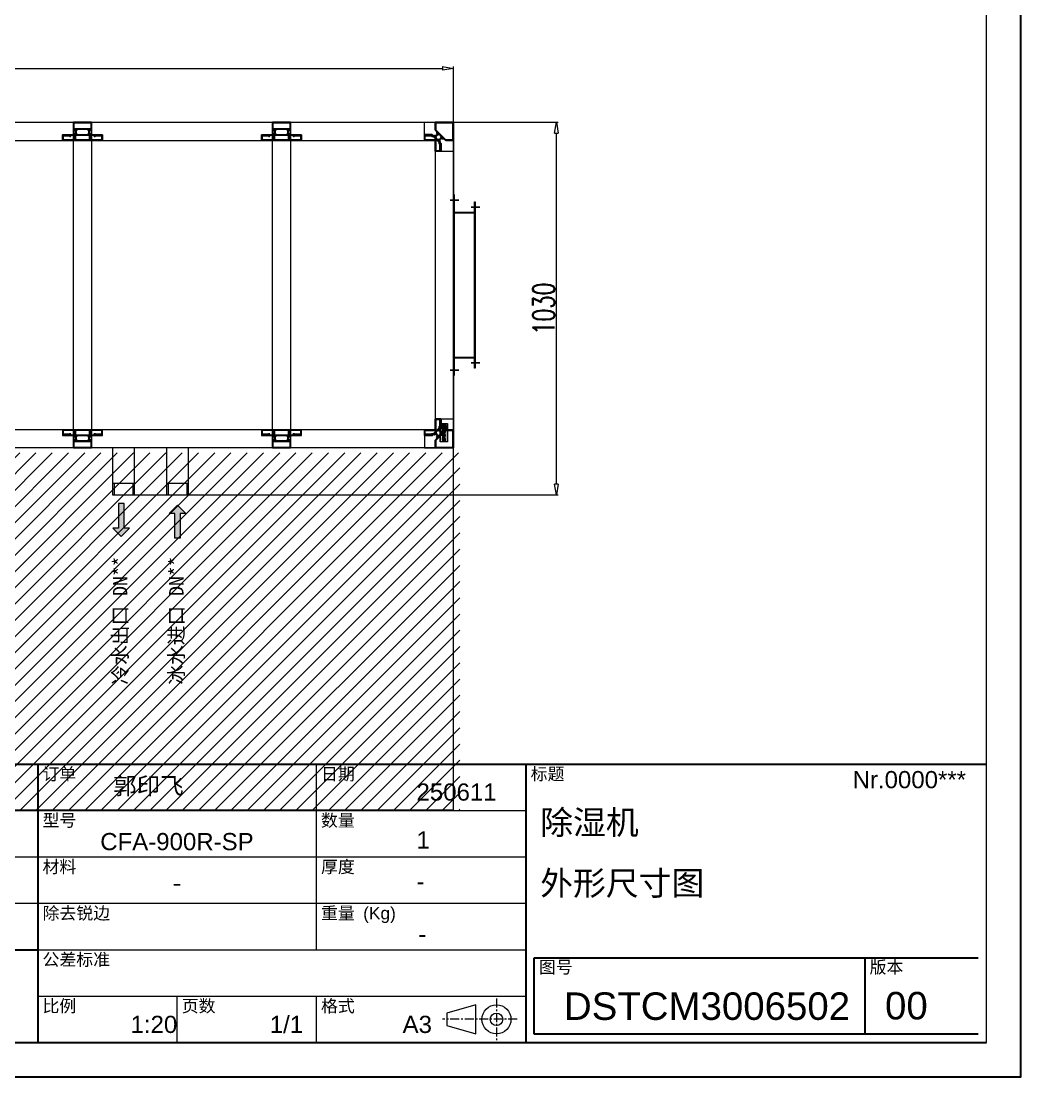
# Model space of a CAD drawing. Header units: millimetres. Extents: x 174875 to 182855, y -330615 to -324972.
# Drawn here: x 180092 to 182855, y -330615 to -327697 of the extents above; entities that cross this region are included whole.
import ezdxf

# ---------------------------------------------------------------- set-up
doc = ezdxf.new("R2010")
doc.units = ezdxf.units.MM
doc.header["$LTSCALE"] = 20
for name, pattern in [('CENTER', [2, 1.25, -0.25, 0.25, -0.25]), ('CENTER2', [28.575, 19.05, -3.175, 3.175, -3.175]), ('CENTER8', [6.35, 3.96875, -0.79375, 0.79375, -0.79375]), ('HIDDEN', [9.525, 6.35, -3.175]), ('SLD-实线', [0])]:
    doc.linetypes.add(name, pattern=pattern)
doc.layers.get('0').update_dxf_attribs({"lineweight": 15})
doc.layers.add('3中心线层', color=1, linetype='CENTER8')
doc.layers.add('FORMAT', color=7, linetype='Continuous')
for name, color, linetype, lineweight in [('Center2', 1, 'CENTER2', 9), ('cool', 2, 'HIDDEN', 9), ('Dim', 4, 'Continuous', 9), ('Fine', 1, 'Continuous', 9), ('from', 7, 'Continuous', 15), ('型材专用图层', 7, 'Continuous', 15), ('粗实线', 7, 'SLD-实线', 25)]:
    doc.layers.add(name, color=color, linetype=linetype, lineweight=lineweight)
doc.styles.add('.标注TY', font='txt.shx', dxfattribs={"width": 0.7, "bigfont": 'gbcbig.shx'})
doc.styles.add('宋体 1.8', font='', dxfattribs={"height": 1.8})
doc.styles.add('宋体 2.5', font='', dxfattribs={"height": 2.5})
doc.styles.add('宋体 3.5', font='', dxfattribs={"height": 3.5})
doc.styles.add('英文图框2.5', font='arial.ttf', dxfattribs={"height": 2.5})
doc.styles.add('英文图框4.0', font='arial.ttf', dxfattribs={"height": 4})
doc.styles.get('宋体 1.8').set_extended_font_data('SimSun')
doc.styles.get('宋体 2.5').set_extended_font_data('SimSun')
doc.styles.get('宋体 3.5').set_extended_font_data('SimSun')
doc.dimstyles.new('.60号字体TY$0', dxfattribs={"dimtxt": 60, "dimasz": 30, "dimexe": 5, "dimexo": 0.5, "dimgap": 5, "dimtad": 1, "dimdsep": 46, "dimtxsty": '.标注TY', "dimblk": 'CLOSEDBLANK', "dimcen": 2.5, "dimclrd": 256, "dimclre": 256, "dimclrt": 256, "dimadec": 0, "dimazin": 0, "dimtfac": 1, "dimtmove": 0, "dimatfit": 3, "dimldrblk": 'CLOSEDBLANK', "dimfxl": 1, "dimlwd": -1, "dimlwe": -1, "dimarcsym": 0})

# ---------------------------------------------------------------- blocks, each defined once
blk = doc.blocks.new('20230914.152449')
for p, q in [((0, 30), (0, 80)), ((0, 80), (76, 80)), ((80, 0), (80, 76)), ((0, 30), (30, 30)), ((30, 0), (30, 30)), ((30, 0), (80, 0))]:
    blk.add_line(p, q)
blk.add_open_spline([(80, 76), (79.9, 76.5), (79.8, 77.6), (78.9, 78.9), (77.6, 79.8), (76.5, 79.9), (76, 80)], degree=3)
at = {"layer": 'Defpoints', "color": 251}
blk.add_lwpolyline([(75.8, 80), (80, 80), (80, 76)], dxfattribs=at)
blk = doc.blocks.new('20230914.152401')
for p, q in [((0, 0), (0, 76)), ((80, 80), (4, 80)), ((80, 30), (80, 80)), ((80, 30), (50, 30)), ((50, 0), (50, 30)), ((50, 0), (0, 0))]:
    blk.add_line(p, q)
blk.add_open_spline([(0, 76), (0.1, 76.5), (0.2, 77.6), (1.1, 78.9), (2.4, 79.8), (3.5, 79.9), (4, 80)], degree=3)
at = {"layer": 'Center2'}
for p, q in [((16.6, 12.4), (16.6, 63.6)), ((16.6, 63.6), (36.6, 63.6)), ((17.5, 62.8), (35.7, 62.8)), ((17.5, 13.2), (17.5, 62.8)), ((31, 58.9), (22.2, 60.6)), ((35.7, 62.8), (35.7, 13.2)), ((36.6, 63.6), (36.6, 12.4)), ((22.1, 37.3), (22.1, 34.5)), ((29.3, 35.9), (22.1, 37.3)), ((22.1, 34.5), (29.3, 33.1)), ((24.2, 48), (22.8, 49.3)), ((29.5, 56.3), (23.7, 57.5)), ((29.2, 49.4), (28.9, 49.2)), ((29.3, 39.3), (29.3, 35.9)), ((31.1, 38.9), (29.3, 39.3)), ((29.3, 33.1), (29.3, 30.4)), ((29.3, 30.4), (31.1, 30)), ((29.4, 40.5), (31.1, 40.1)), ((31.1, 30), (31.1, 38.9)), ((36.6, 12.4), (16.6, 12.4)), ((35.7, 13.2), (17.5, 13.2))]:
    blk.add_line(p, q, dxfattribs=at)
blk.add_circle((26.5, 22.4), 7.07, dxfattribs=at)
for centre, radius, start, end in [((26.5, 22.4), 6.41, 177.7263, 188.6439), ((26.5, 22.4), 6.41, 169.1076, 169.8032), ((26.5, 22.4), 6.41, 194.7058, 203.8925), ((26.5, 22.4), 6.41, 150.285, 160.9806), ((14.1, 24.6), 8.15, 323.4773, 331.5163), ((26.5, 22.4), 6.41, 213.591, 230.8986), ((26.5, 22.4), 6.41, 135.5027, 144.2715), ((14.3, 24.5), 8.57, 324.6892, 335.5632), ((14.1, 24.6), 8.15, 340.1207, 359.4156), ((14.1, 24.6), 8.15, 8.2595, 15.9179), ((14.3, 24.5), 8.57, 4.9867, 16.4021), ((14.5, 24.5), 10.7, 318.1507, 326.2785), ((14.3, 24.5), 8.57, 345.4556, 356.3315), ((26.5, 22.4), 6.41, 108.577, 126.0196), ((26.5, 22.4), 6.41, 239.938, 258.3849), ((14.1, 24.6), 11.6, 324.3309, 332.4747), ((14.5, 24.5), 10.7, 333.3058, 346.8094), ((14.5, 24.5), 10.7, 13.5276, 21.3249), ((14.1, 24.6), 11.6, 339.1422, 346.8053), ((14.5, 24.5), 10.7, 353.5448, 6.4503), ((14, 24.5), 14, 323.0287, 326.4235), ((26.5, 22.4), 6.41, 82.0979, 100.3435), ((14.1, 24.6), 11.6, 7.8448, 16.6749), ((14.1, 24.6), 11.6, 353.6952, 1.5796), ((14.1, 24.5), 14.5, 324.0887, 330.5035), ((26.5, 22.4), 6.41, 264.641, 280.4723), ((14, 24.5), 14, 331.2041, 340.3573), ((14.1, 24.5), 14.5, 335.375, 342.0402), ((14, 24.5), 14, 15.0099, 17.4541), ((14, 24.5), 14, 345.977, 354.7493), ((14, 24.5), 14, 0.6216, 9.2049), ((14.1, 24.5), 14.5, 10.3131, 16.2707), ((26.5, 22.4), 6.41, 59.944, 75.7184), ((14.1, 24.5), 14.5, 347.2318, 353.8189), ((26.5, 22.4), 6.41, 287.2151, 291.3775), ((14.1, 24.5), 14.5, 358.6925, 5.3237), ((14.6, 24.6), 16.5, 330.0669, 335.1553), ((14.7, 24.5), 16.9, 333.1303, 337.3277), ((26.5, 22.4), 6.41, 300.9733, 311.0965), ((14.6, 24.6), 16.5, 340.2612, 347.1517), ((26.5, 22.4), 6.41, 47.2591, 52.9763), ((14.6, 24.6), 16.5, 4.2394, 8.5697), ((14.7, 24.5), 16.9, 342.1343, 347.4054), ((14.6, 24.6), 16.5, 352.0539, 359.1488), ((26.5, 22.4), 6.41, 316.2495, 326.3707), ((14.7, 24.5), 16.9, 2.2264, 6.1797), ((26.5, 22.4), 6.41, 29.0078, 38.3367), ((14.7, 24.5), 16.9, 352.5463, 357.902), ((26.5, 22.4), 6.41, 332.7338, 338.859), ((26.5, 22.4), 6.41, 14.6549, 23.3331), ((26.5, 22.4), 6.41, 344.127, 355.8051), ((26.5, 22.4), 6.41, 1.3408, 8.7575)]:
    blk.add_arc(centre, radius, start, end, dxfattribs=at)
for points, knots in [([(22.2, 60.6), (22.2, 59.8), (22.1, 58.1), (22, 55.6), (22.3, 53.3), (23, 51.3), (24.1, 49.7), (25.7, 48.6), (27.4, 48.6), (28.8, 49.1), (29.8, 49.9), (30.4, 51), (31, 52.9), (31.3, 55.5), (31.1, 57.7), (31, 58.9)], [0, 0, 0, 0, 0.093743, 0.187488, 0.281183, 0.351524, 0.42189, 0.492191, 0.562334, 0.60939, 0.656365, 0.703235, 0.750325, 0.875078, 1, 1, 1, 1]), ([(22.8, 49.3), (22.5, 48.5), (22, 47.1), (22, 45.1), (22.1, 43.5), (22.2, 42.3), (22.8, 41.3), (23.4, 40.6), (24.1, 40.1), (24.9, 40), (25.7, 40.2), (26.4, 40.8), (27, 41.6), (27.5, 42.9), (27.8, 44), (28.2, 44.7), (28.5, 44.8), (28.7, 44.8), (29, 44.8), (29.3, 44.3), (29.4, 43.4), (29.4, 42), (29.4, 41.1), (29.4, 40.5)], [0, 0, 0, 0, 0.105326, 0.210557, 0.269959, 0.328741, 0.375109, 0.422334, 0.456894, 0.492399, 0.52708, 0.562708, 0.614961, 0.667509, 0.750007, 0.765627, 0.78141, 0.789369, 0.797148, 0.812854, 0.865032, 0.917532, 1, 1, 1, 1]), ([(23.7, 57.5), (23.7, 56.9), (23.6, 55.6), (23.9, 53.6), (25, 52.3), (26.1, 51.7), (27, 51.6), (27.7, 51.7), (28.5, 52), (29.3, 53), (29.6, 54.6), (29.5, 55.8), (29.5, 56.3)], [0, 0, 0, 0, 0.140716, 0.280942, 0.421244, 0.49092, 0.562109, 0.609483, 0.656011, 0.750071, 0.874889, 1, 1, 1, 1]), ([(31.1, 40.1), (31.1, 40.8), (31.2, 42.3), (31.2, 44.2), (30.8, 45.6), (30.4, 46.6), (29.6, 47.5), (28.7, 47.8), (27.8, 47.7), (27, 47.1), (26.2, 45.9), (25.8, 44.5), (25.3, 43.5), (25, 43.2), (24.8, 43), (24.6, 43), (24.2, 43.1), (23.9, 43.6), (23.6, 44.4), (23.6, 46), (24, 47.2), (24.2, 48)], [0, 0, 0, 0, 0.105642, 0.211237, 0.26401, 0.316814, 0.369518, 0.421958, 0.457097, 0.491977, 0.562613, 0.656463, 0.703357, 0.715359, 0.726994, 0.738751, 0.750755, 0.781475, 0.812591, 0.875377, 1, 1, 1, 1]), ([(24.8, 43), (24.8, 43), (24.9, 43), (25, 43.1), (25.1, 43.2), (25.1, 43.2)], [0, 0, 0, 0, 0.039655, 0.70753, 1, 1, 1, 1]), ([(28.2, 44.6), (28.1, 44.5), (27.6, 43.8), (27.4, 42.4), (26.7, 41), (26.1, 40.6), (26, 40.5)], [0, 0, 0, 0, 0.049887, 0.545355, 0.932005, 1, 1, 1, 1]), ([(27.3, 47.3), (27.5, 47.4), (27.8, 47.7), (28.7, 47.8), (29.6, 47.5), (30.6, 46.3), (31.2, 44.5), (31.2, 42.3), (31.1, 40.8), (31.1, 40.1)], [0, 0, 0, 0, 0.059082, 0.131482, 0.239528, 0.34812, 0.564768, 0.782336, 1, 1, 1, 1]), ([(20.2, 21.4), (20.4, 21.4), (20.7, 21.3), (21, 21.3), (21.1, 21.4), (21.2, 21.5), (21.2, 21.7), (20.9, 21.9), (20.5, 22.2), (20.2, 22.5), (20.1, 22.6)], [0, 0, 0, 0, 0.250622, 0.344853, 0.368506, 0.391067, 0.439928, 0.593807, 0.752375, 1, 1, 1, 1]), ([(22.2, 24.5), (22.1, 24.4), (21.8, 24.1), (21.2, 24), (20.6, 23.9), (20.3, 23.7), (20.2, 23.6)], [0, 0, 0, 0, 0.278304, 0.560383, 0.784062, 1, 1, 1, 1]), ([(20.2, 23.5), (20.5, 23.2), (20.9, 22.8), (21.5, 22.3), (21.7, 22), (21.8, 21.8)], [0, 0, 0, 0, 0.5566654, 0.7790892, 1, 1, 1, 1]), ([(21.8, 21.8), (21.7, 22), (21.5, 22.4), (20.8, 22.8), (20.4, 23.2), (20.2, 23.5)], [0, 0, 0, 0, 0.280004, 0.562578, 1, 1, 1, 1]), ([(21.3, 20.7), (21.1, 20.7), (20.8, 20.7), (20.4, 20.7), (20.3, 20.7)], [0, 0, 0, 0, 0.5599407, 1, 1, 1, 1]), ([(20.4, 24.5), (20.7, 24.5), (21.1, 24.6), (21.6, 24.8), (21.8, 24.9), (21.9, 25.1), (21.8, 25.2), (21.8, 25.3), (21.7, 25.4), (21.4, 25.5), (21.2, 25.5), (20.9, 25.5)], [0, 0, 0, 0, 0.314062, 0.437625, 0.561039, 0.60854, 0.631069, 0.653957, 0.702773, 0.752043, 1, 1, 1, 1]), ([(23.4, 18.6), (23, 18.6), (22.4, 18.7), (21.8, 18.9), (21.4, 19), (21.2, 18.9), (21.2, 18.8)], [0, 0, 0, 0, 0.497695, 0.748736, 0.876336, 1, 1, 1, 1]), ([(21.3, 26.1), (21.5, 26.1), (21.8, 26.1), (22, 25.9), (22.2, 25.8)], [0, 0, 0, 0, 0.55805, 1, 1, 1, 1]), ([(22.2, 25.8), (22, 25.9), (21.8, 26.1), (21.4, 26.1), (21.3, 26.1)], [0, 0, 0, 0, 0.560096, 1, 1, 1, 1]), ([(22.1, 21), (22.4, 20.7), (22.7, 20.3), (23.2, 19.9), (23.4, 19.7), (23.4, 19.5), (23.4, 19.4), (23.4, 19.3), (23.3, 19.2), (23.1, 19.2), (22.8, 19.3), (22.2, 19.5), (21.7, 19.5), (21.3, 19.6)], [0, 0, 0, 0, 0.248314, 0.373478, 0.436119, 0.468379, 0.499485, 0.515421, 0.53121, 0.562519, 0.625681, 0.750656, 1, 1, 1, 1]), ([(22.5, 26.9), (22.7, 26.8), (23, 26.6), (23.6, 26.7), (24.1, 26.7), (24.4, 26.6), (24.6, 26.5), (24.7, 26.4), (24.7, 26.3), (24.6, 26.1), (24.5, 26), (24.2, 25.9), (23.7, 25.7), (23.2, 25.4), (22.9, 25.3)], [0, 0, 0, 0, 0.123361, 0.248792, 0.374043, 0.436042, 0.468003, 0.498078, 0.530906, 0.561854, 0.591938, 0.624463, 0.750042, 1, 1, 1, 1]), ([(22.9, 24), (23.2, 23.8), (23.7, 23.5), (24.2, 23.2), (24.5, 23.1), (24.6, 22.9), (24.6, 22.8), (24.6, 22.7), (24.6, 22.6), (24.4, 22.5), (24.1, 22.5), (23.5, 22.5), (23, 22.4), (22.6, 22.4)], [0, 0, 0, 0, 0.2494467, 0.3742887, 0.4443229, 0.4721389, 0.5003434, 0.5157386, 0.5311693, 0.5636012, 0.6264707, 0.7513308, 1, 1, 1, 1]), ([(24.9, 22.1), (24.7, 22), (24.4, 21.8), (23.8, 21.9), (23.3, 21.9), (22.9, 21.8), (22.7, 21.7), (22.6, 21.6), (22.6, 21.5), (22.6, 21.4), (22.7, 21.2), (23, 21), (23.5, 20.6), (23.8, 20.1), (24, 19.7)], [0, 0, 0, 0, 0.124495, 0.249684, 0.374831, 0.444847, 0.472617, 0.500416, 0.516182, 0.531206, 0.563755, 0.627147, 0.751775, 1, 1, 1, 1]), ([(22.6, 21.5), (22.6, 21.5), (22.6, 21.5), (22.7, 21.6), (22.7, 21.7), (22.8, 21.7), (22.9, 21.7)], [0, 0, 0, 0, 0.056841, 0.24878, 0.677408, 1, 1, 1, 1]), ([(22.7, 27.5), (22.9, 27.4), (23.3, 27.2), (24.1, 27.4), (24.6, 27.2), (24.9, 27)], [0, 0, 0, 0, 0.274321, 0.562973, 1, 1, 1, 1]), ([(24.9, 27), (24.5, 27.2), (23.9, 27.4), (23.2, 27.3), (22.9, 27.5), (22.7, 27.5)], [0, 0, 0, 0, 0.557146, 0.782697, 1, 1, 1, 1]), ([(25.1, 25.7), (24.8, 25.5), (24.3, 25.2), (23.7, 25), (23.3, 24.8), (23.2, 24.7), (23.1, 24.7), (23.1, 24.6), (23.1, 24.6), (23.1, 24.5), (23.2, 24.5), (23.3, 24.4), (23.5, 24.3), (23.8, 24.1), (24.4, 23.9), (24.9, 23.6), (25.1, 23.3)], [0, 0, 0, 0, 0.247907, 0.372871, 0.434636, 0.468072, 0.479207, 0.489111, 0.497735, 0.509355, 0.523208, 0.54851, 0.591912, 0.657915, 0.781436, 1, 1, 1, 1]), ([(25.1, 23.3), (24.8, 23.6), (24.3, 24), (23.6, 24.3), (23.3, 24.4), (23.2, 24.5), (23.1, 24.5), (23.1, 24.6), (23.1, 24.6), (23.1, 24.7), (23.2, 24.7), (23.3, 24.8), (23.4, 24.8), (23.4, 24.8)], [0, 0, 0, 0, 0.477896, 0.682308, 0.785923, 0.831278, 0.84613, 0.859424, 0.87421, 0.89119, 0.910278, 0.967602, 1, 1, 1, 1]), ([(25.7, 16.8), (25.3, 16.8), (24.6, 16.9), (24, 17.2), (23.6, 17.2), (23.4, 17.1), (23.3, 17.1), (23.3, 17), (23.3, 16.9), (23.3, 16.8)], [0, 0, 0, 0, 0.4170687, 0.7482125, 0.8109013, 0.8735668, 0.9056806, 0.937199, 1, 1, 1, 1]), ([(23.3, 16.8), (23.3, 16.9), (23.3, 17), (23.3, 17.1), (23.4, 17.1), (23.5, 17.2), (23.6, 17.2)], [0, 0, 0, 0, 0.340471, 0.511345, 0.685448, 1, 1, 1, 1]), ([(24.4, 19.2), (24.5, 19), (24.6, 18.7), (25.1, 18.3), (25.4, 18), (25.6, 17.8), (25.7, 17.7), (25.7, 17.6), (25.7, 17.5), (25.7, 17.5), (25.6, 17.4), (25.6, 17.4), (25.5, 17.3), (25.4, 17.3), (25.1, 17.5), (24.6, 17.6), (24.1, 17.8), (23.7, 17.8), (23.6, 17.8)], [0, 0, 0, 0, 0.120959, 0.247219, 0.369096, 0.434264, 0.450529, 0.46566, 0.48072, 0.496925, 0.513097, 0.527942, 0.542454, 0.55778, 0.626918, 0.751418, 0.875626, 1, 1, 1, 1]), ([(23.6, 17.8), (23.9, 17.7), (24.5, 17.6), (25, 17.5), (25.2, 17.4)], [0, 0, 0, 0, 0.663644, 1, 1, 1, 1]), ([(25.4, 21.9), (25.7, 21.7), (26.1, 21.3), (26.7, 21.1), (27, 20.9), (27.1, 20.8), (27.1, 20.7), (27.1, 20.6), (27.1, 20.5), (27.1, 20.5), (27, 20.5), (26.9, 20.5), (26.5, 20.5), (25.9, 20.4), (25.3, 20.4), (25, 20.4)], [0, 0, 0, 0, 0.247849, 0.372578, 0.435376, 0.466706, 0.483113, 0.499964, 0.510498, 0.520212, 0.52991, 0.563008, 0.625765, 0.75051, 1, 1, 1, 1]), ([(27.2, 19.8), (26.8, 19.8), (26.3, 19.7), (25.6, 19.8), (25.2, 19.8), (25.1, 19.7), (25, 19.7), (25, 19.6), (25, 19.5), (25.1, 19.3), (25.3, 19.1), (25.8, 18.6), (26.1, 18.1), (26.3, 17.8)], [0, 0, 0, 0, 0.249641, 0.374875, 0.437498, 0.469119, 0.484623, 0.500559, 0.532025, 0.562619, 0.626984, 0.751989, 1, 1, 1, 1]), ([(25, 19.6), (25, 19.6), (25, 19.6), (25, 19.7), (25.1, 19.7), (25.2, 19.8), (25.2, 19.8), (25.2, 19.8)], [0, 0, 0, 0, 0.121459, 0.313921, 0.501157, 0.883043, 1, 1, 1, 1]), ([(25.3, 28.7), (25.4, 28.6), (25.4, 28.5), (25.5, 28.4), (25.6, 28.3), (25.9, 28.3), (26.4, 28.3), (27, 28.3), (27.4, 28.2), (27.5, 28.1)], [0, 0, 0, 0, 0.064835, 0.125549, 0.188639, 0.250649, 0.500915, 0.752172, 1, 1, 1, 1]), ([(27.5, 28.1), (27.2, 28.2), (26.6, 28.4), (25.9, 28.3), (25.6, 28.3), (25.5, 28.4), (25.4, 28.5), (25.4, 28.6), (25.3, 28.7)], [0, 0, 0, 0, 0.497414, 0.748515, 0.810731, 0.874032, 0.934949, 1, 1, 1, 1]), ([(25.3, 27.9), (25.4, 27.8), (25.8, 27.6), (26.4, 27.7), (26.8, 27.7), (27.2, 27.6), (27.4, 27.6), (27.5, 27.5), (27.5, 27.4), (27.5, 27.3), (27.4, 27.2), (27.3, 27.1), (27, 27), (26.4, 26.8), (25.9, 26.4), (25.6, 26.2)], [0, 0, 0, 0, 0.123108, 0.249347, 0.374166, 0.436463, 0.46823, 0.499605, 0.515911, 0.531572, 0.54721, 0.563188, 0.625645, 0.750445, 1, 1, 1, 1]), ([(25.7, 24.9), (26.1, 24.8), (26.6, 24.6), (27.2, 24.4), (27.5, 24.2), (27.7, 24.1), (27.7, 24), (27.7, 23.9), (27.7, 23.8), (27.5, 23.7), (27.2, 23.6), (26.5, 23.6), (26, 23.4), (25.7, 23.3)], [0, 0, 0, 0, 0.249064, 0.374289, 0.436847, 0.468145, 0.500637, 0.515855, 0.530657, 0.563345, 0.627767, 0.75222, 1, 1, 1, 1]), ([(28, 23.2), (27.6, 23.1), (27, 23), (26.4, 22.9), (26.1, 22.8), (25.9, 22.7), (25.9, 22.7), (25.8, 22.5), (25.9, 22.4), (26, 22.2), (26.3, 22.1), (26.9, 21.8), (27.3, 21.4), (27.6, 21.1)], [0, 0, 0, 0, 0.248338, 0.373091, 0.436219, 0.451697, 0.467201, 0.499295, 0.531164, 0.56123, 0.625683, 0.751021, 1, 1, 1, 1]), ([(25.9, 22.4), (25.9, 22.4), (25.8, 22.4), (25.8, 22.5), (25.9, 22.7), (25.9, 22.7), (26, 22.8), (26.1, 22.8), (26.1, 22.8)], [0, 0, 0, 0, 0.024585, 0.278089, 0.53338, 0.656711, 0.77983, 1, 1, 1, 1]), ([(27.8, 26.8), (27.5, 26.6), (27, 26.3), (26.5, 26), (26.2, 25.9), (26.1, 25.8), (26, 25.7), (26, 25.6), (26.1, 25.4), (26.3, 25.3), (26.6, 25.2), (27.2, 25.1), (27.7, 24.8), (28, 24.7)], [0, 0, 0, 0, 0.249909, 0.375069, 0.438615, 0.454061, 0.46952, 0.501531, 0.53276, 0.563412, 0.628159, 0.752211, 1, 1, 1, 1]), ([(26.1, 25.4), (26.1, 25.4), (26.1, 25.5), (26, 25.6), (26, 25.7), (26.1, 25.8), (26.2, 25.8), (26.2, 25.9), (26.3, 25.9)], [0, 0, 0, 0, 0.026438, 0.247997, 0.475102, 0.584784, 0.694366, 1, 1, 1, 1]), ([(26.1, 26.5), (26.2, 26.6), (26.5, 26.9), (27, 27), (27.2, 27.1), (27.2, 27.1)], [0, 0, 0, 0, 0.4953764, 0.9473154, 1, 1, 1, 1]), ([(27.7, 16.1), (27.4, 16.3), (27.1, 16.6), (26.9, 17.1), (26.8, 17.4)], [0, 0, 0, 0, 0.562133, 1, 1, 1, 1]), ([(28, 20), (28.1, 19.9), (28.3, 19.5), (28.8, 19.2), (29.2, 19), (29.4, 18.8), (29.6, 18.6), (29.6, 18.5), (29.5, 18.4), (29.5, 18.4), (29.3, 18.3), (29, 18.4), (28.3, 18.5), (27.7, 18.5), (27.3, 18.5)], [0, 0, 0, 0, 0.124817, 0.249442, 0.374389, 0.436762, 0.468114, 0.50005, 0.515692, 0.530878, 0.563246, 0.625218, 0.750475, 1, 1, 1, 1]), ([(29.5, 17.7), (29.1, 17.7), (28.5, 17.7), (27.9, 17.8), (27.6, 17.9), (27.4, 17.8), (27.4, 17.8), (27.3, 17.7), (27.3, 17.6), (27.3, 17.4), (27.5, 17.2), (27.8, 16.8), (28.2, 16.5), (28.4, 16.2)], [0, 0, 0, 0, 0.280736, 0.420975, 0.491184, 0.509412, 0.526933, 0.544177, 0.562303, 0.614978, 0.668206, 0.750463, 1, 1, 1, 1]), ([(28.6, 22.9), (28.7, 22.8), (29, 22.5), (29.5, 22.3), (30, 22.2), (30.3, 22), (30.4, 21.9), (30.5, 21.8), (30.5, 21.7), (30.4, 21.6), (30.3, 21.5), (29.9, 21.4), (29.3, 21.5), (28.7, 21.4), (28.3, 21.3)], [0, 0, 0, 0, 0.12385, 0.249765, 0.374988, 0.437326, 0.469501, 0.500888, 0.516585, 0.532518, 0.563818, 0.626617, 0.751957, 1, 1, 1, 1]), ([(28.4, 27.1), (28.6, 27.3), (29, 27.6), (29.5, 27.8), (29.7, 27.9)], [0, 0, 0, 0, 0.558813, 1, 1, 1, 1]), ([(30.6, 21), (30.2, 20.9), (29.7, 20.8), (29, 20.8), (28.7, 20.8), (28.5, 20.7), (28.4, 20.5), (28.4, 20.4), (28.5, 20.3), (28.6, 20.2), (28.8, 20), (29.4, 19.7), (29.8, 19.3), (30.1, 19.1)], [0, 0, 0, 0, 0.249115, 0.37408, 0.436601, 0.468121, 0.499016, 0.531319, 0.562704, 0.593329, 0.625143, 0.751672, 1, 1, 1, 1]), ([(28.5, 20.5), (28.5, 20.5), (28.5, 20.6), (28.5, 20.7), (28.6, 20.7), (28.7, 20.8), (28.7, 20.8)], [0, 0, 0, 0, 0.042156, 0.410259, 0.7858, 1, 1, 1, 1]), ([(28.6, 25.9), (29, 25.7), (29.5, 25.5), (30.2, 25.4), (30.5, 25.3), (30.7, 25.2), (30.7, 25.1), (30.7, 25), (30.7, 24.9), (30.5, 24.8), (30.2, 24.7), (29.5, 24.6), (29, 24.4), (28.7, 24.2)], [0, 0, 0, 0, 0.249452, 0.375302, 0.437447, 0.468826, 0.500194, 0.515589, 0.531872, 0.564572, 0.627321, 0.752399, 1, 1, 1, 1]), ([(31, 25.8), (30.6, 25.9), (30, 26), (29.4, 26.2), (29, 26.3), (28.9, 26.4), (28.8, 26.6), (28.9, 26.8), (29.1, 26.9), (29.6, 27.1), (30, 27.3), (30.4, 27.5)], [0, 0, 0, 0, 0.280931, 0.421163, 0.49239, 0.527607, 0.563084, 0.609783, 0.656414, 0.750349, 1, 1, 1, 1]), ([(31, 24.4), (30.7, 24.2), (30.2, 24), (29.5, 23.9), (29.2, 23.8), (29, 23.7), (29, 23.5), (29, 23.4), (29.1, 23.2), (29.4, 23.1), (30.1, 22.9), (30.6, 22.6), (30.9, 22.3)], [0, 0, 0, 0, 0.248577, 0.374047, 0.436803, 0.467904, 0.499543, 0.530751, 0.562272, 0.625132, 0.750641, 1, 1, 1, 1]), ([(29, 23.6), (29, 23.6), (29, 23.7), (29.1, 23.8), (29.2, 23.8), (29.3, 23.8)], [0, 0, 0, 0, 0.208422, 0.602053, 1, 1, 1, 1]), ([(30.7, 17.5), (30.6, 17.6), (30.4, 17.7), (30.4, 17.9), (30.3, 18)], [0, 0, 0, 0, 0.552498, 1, 1, 1, 1]), ([(30.8, 19.3), (31.1, 19.4), (31.5, 19.4), (32, 19.4), (32.2, 19.4)], [0, 0, 0, 0, 0.560029, 1, 1, 1, 1]), ([(31.8, 18.8), (31.7, 18.8), (31.4, 18.8), (31, 18.8), (30.8, 18.7), (30.8, 18.6), (30.7, 18.4), (30.8, 18.2), (31, 18), (31.1, 17.9)], [0, 0, 0, 0, 0.2811934, 0.4225006, 0.5610579, 0.6081479, 0.6556267, 0.7494162, 1, 1, 1, 1]), ([(32.5, 20.1), (32.2, 20.2), (31.8, 20.4), (31.4, 20.7), (31.2, 20.8)], [0, 0, 0, 0, 0.5601704, 1, 1, 1, 1]), ([(31.5, 22.3), (31.7, 22.4), (32.2, 22.5), (32.7, 22.5), (32.9, 22.5)], [0, 0, 0, 0, 0.560182, 1, 1, 1, 1]), ([(32.9, 22.5), (32.6, 22.5), (32.2, 22.5), (31.7, 22.4), (31.5, 22.3)], [0, 0, 0, 0, 0.55944, 1, 1, 1, 1]), ([(32.9, 21.9), (32.6, 21.9), (32.3, 21.9), (31.8, 21.8), (31.7, 21.7), (31.6, 21.6), (31.5, 21.5), (31.5, 21.4), (31.6, 21.3), (31.7, 21.1), (32.1, 20.9), (32.4, 20.7), (32.7, 20.6)], [0, 0, 0, 0, 0.249317, 0.372099, 0.435542, 0.467394, 0.495392, 0.529362, 0.568384, 0.629217, 0.751244, 1, 1, 1, 1]), ([(31.6, 25.2), (31.7, 25.2), (31.9, 25.4), (32, 25.4), (32.1, 25.5)], [0, 0, 0, 0, 0.559914, 1, 1, 1, 1]), ([(32.8, 23.3), (32.6, 23.4), (32.1, 23.5), (31.8, 23.8), (31.6, 23.9)], [0, 0, 0, 0, 0.560472, 1, 1, 1, 1]), ([(32.4, 24.9), (32.2, 24.8), (32.1, 24.8), (31.9, 24.7), (31.8, 24.6), (31.8, 24.5), (31.8, 24.4), (31.9, 24.3), (32.1, 24.2), (32.3, 24.1), (32.6, 24), (32.7, 24)], [0, 0, 0, 0, 0.248565, 0.34302, 0.366269, 0.390168, 0.436962, 0.526057, 0.614231, 0.753183, 1, 1, 1, 1]), ([(32.7, 24), (32.5, 24.1), (32.3, 24.1), (32, 24.3), (31.8, 24.4), (31.8, 24.5), (31.8, 24.6), (31.8, 24.6), (31.9, 24.7), (31.9, 24.7)], [0, 0, 0, 0, 0.452587, 0.652141, 0.809827, 0.877186, 0.911588, 0.945053, 1, 1, 1, 1])]:
    blk.add_open_spline(points, degree=3, knots=knots, dxfattribs=at)
at = {"layer": 'Defpoints', "color": 251}
blk.add_lwpolyline([(4, 80), (0, 80), (0, 75)], dxfattribs=at)
blk = doc.blocks.new('新型材三通')
at = {"layer": '粗实线'}
h = blk.add_hatch(dxfattribs=at)
h.set_pattern_fill('ANSI31', color=1, scale=0.2, style=0)
h.set_pattern_definition([(45, (-36338.5513, 13786.73324), (-0.449012806, 0.449012806), [])])
h.paths.add_polyline_path([(37.5, 78.4), (36.5, 78.4), (36.5, 59.3), (37.5, 59.3)])
h.paths.add_polyline_path([(78.4, 36.5), (78.4, 37.5), (58.7, 37.5), (58.7, 36.5)])
at = {"layer": '型材专用图层', "color": 8, "lineweight": 5, "ltscale": 5}
for p, q in [((0, 49.2), (0, 50)), ((0.8, 50), (0, 50)), ((0, 4), (0, 0)), ((4, 0), (0, 0)), ((49.2, 0), (50, 0)), ((50, 0.8), (50, 0))]:
    blk.add_line(p, q, dxfattribs=at)
at = {"layer": '粗实线'}
for points in [[(37.2, 53.1), (35.8, 52.4, 0.548619), (35.7, 51.9), (37.8, 50.1), (39.5, 53.1), (43.3, 49.3), (40.8, 48.7, 0.585258), (40.7, 48.3), (41.7, 47.3, 0.261625), (42.7, 47.1), (45, 47.6), (47.6, 45), (45, 47.6), (47.6, 45), (47.1, 42.7, 0.261625), (47.3, 41.7), (48.3, 40.7, 0.585258), (48.7, 40.8), (49.3, 43.3), (53.1, 39.5), (50.1, 37.8), (51.9, 35.7, 0.548619), (52.4, 35.8), (53.1, 37.2, 0.315299), (53.1, 37.4), (53, 37.5, -0.414214), (53, 37.7), (53.7, 38.4, -0.414214), (54.1, 38.4), (58.4, 34.2, 0.198936), (58.9, 34), (65.3, 34), (79.2, 34, 0.414214), (80, 34.8), (80, 49.2, 0.414214), (79.2, 50), (64.7, 50), (52.5, 50, -0.414214), (50, 52.5), (50, 65.3), (50, 79.2, 0.414214), (49.2, 80), (34.8, 80, 0.414214), (34, 79.2), (34, 64.7), (34, 58.9, 0.198912), (34.2, 58.4), (38.4, 54.1, -0.414214), (38.4, 53.7), (37.7, 53, -0.414214), (37.5, 53), (37.4, 53.1, 0.315299)], [(36.5, 58.6, 0.414214), (36.6, 58.5), (37.9, 58.5, 0.414214), (38, 58.6), (38, 59.4, -0.414214), (38.5, 59.9, -0.414214), (39, 59.4), (39, 56.2, 0.198912), (39.2, 55.6), (46.5, 48.4, 0.414424), (47.3, 48.4), (48.3, 49.4, 0.200991), (48.5, 49.8), (48.5, 78, 0.414214), (48, 78.5), (39.2, 78.5, 0.414214), (39, 78.3), (39, 77.9, -0.414214), (38.5, 77.4, -0.414214), (38, 77.9), (38, 78.4, 0.414214), (37.9, 78.5), (36.6, 78.5, 0.414214), (36.5, 78.4)], [(0.8, 50, 0.414214), (0, 49.2), (0, 4, 0.414214), (4, 0), (49.2, 0, 0.414214), (50, 0.8), (50, 20.9, 0.198912), (49.7, 21.6), (43.5, 27.8, -0.414214), (43.5, 28.2), (44.4, 29.1, -0.414214), (44.7, 29.1), (44.7, 29.1, 0.315299), (44.9, 29), (46.4, 29.7, 0.548619), (46.4, 30.2), (44.3, 32), (42.6, 29.1), (38.8, 32.8), (41.3, 33.4, 0.585258), (41.4, 33.8), (40.4, 34.8, 0.261625), (39.5, 35.1), (37.2, 34.5), (34.5, 37.2), (35.1, 39.5, 0.261625), (34.8, 40.4), (33.8, 41.4, 0.585258), (33.4, 41.3), (32.8, 38.8), (29.1, 42.6), (32, 44.3), (30.2, 46.4, 0.548619), (29.7, 46.4), (29, 44.9, 0.315299), (29.1, 44.7), (29.1, 44.7, -0.414214), (29.1, 44.4), (28.2, 43.5, -0.414214), (27.8, 43.5), (21.6, 49.7, 0.198912), (20.9, 50)]]:
    blk.add_lwpolyline(points, format="xyb", close=True, dxfattribs=at)
blk.add_lwpolyline([(36.5, 59.3), (37.5, 59.3), (37.5, 78.4), (36.5, 78.4)], close=True, dxfattribs=at)
for points in [[(47.6, 21.6), (21, 48.2, 0.198912), (20.3, 48.5), (2, 48.5, 0.414214), (1.5, 48), (1.5, 4, 0.414214), (4, 1.5), (48, 1.5, 0.414214), (48.5, 2), (48.5, 20.3, 0.198912), (48.2, 21), (21.6, 47.6)], [(59.4, 39.1), (56.1, 39.1, -0.198912), (55.5, 39.3), (48.4, 46.5, -0.414424), (48.4, 47.3), (49.4, 48.3, -0.200991), (49.8, 48.5), (78, 48.5, -0.414214), (78.5, 48), (78.5, 39.2, -0.414214), (78.3, 39), (77.9, 39, 0.414214), (77.4, 38.5, 0.414214), (77.9, 38), (78.4, 38, -0.414214), (78.5, 37.9)], [(59.4, 39.1, -0.414214), (59.9, 38.6, -0.414214), (59.4, 38.1), (58.6, 38.1, 0.414214), (58.5, 38), (58.5, 36.7, 0.414239), (58.7, 36.5)], [(78.4, 36.5), (58.7, 36.5), (58.7, 37.5), (78.4, 37.5), (78.4, 36.5, 0.414214), (78.5, 36.6), (78.5, 37.9)]]:
    blk.add_lwpolyline(points, format="xyb", dxfattribs=at)
at = {"layer": '粗实线', "color": 1}
for points in [[(33.4, 41.7, 0.131829), (33.4, 41.6), (32.9, 39.8, -0.125779), (32.8, 39.7), (32.7, 39.5, -0.414214), (32.1, 39.5), (29.7, 42, -0.414214), (29.7, 42.5), (29.9, 42.7, -0.125778), (29.9, 42.7), (31.7, 43.2, 0.131829), (31.9, 43.3), (38.8, 50.2, 0.131829), (38.9, 50.4), (39.4, 52.2, -0.125778), (39.5, 52.3), (39.6, 52.4, -0.414214), (40.2, 52.4), (42.6, 50, -0.414214), (42.6, 49.4), (42.4, 49.3, -0.125779), (42.3, 49.3), (40.5, 48.8, 0.131829), (40.4, 48.7), (33.4, 41.7)], [(39.5, 32.7), (39.7, 32.8, -0.125779), (39.8, 32.9), (41.6, 33.4, 0.131829), (41.7, 33.4), (48.7, 40.4, 0.131829), (48.8, 40.5), (49.3, 42.3, -0.125779), (49.3, 42.4), (49.4, 42.6, -0.414214), (50, 42.6), (52.4, 40.2, -0.414214), (52.4, 39.6), (52.3, 39.5, -0.125778), (52.2, 39.4), (50.4, 38.9, 0.131829), (50.2, 38.8), (43.3, 31.9, 0.131829), (43.2, 31.7), (42.7, 29.9, -0.125778), (42.7, 29.9), (42.5, 29.7, -0.414214), (42, 29.7), (39.5, 32.1)]]:
    blk.add_lwpolyline(points, format="xyb", dxfattribs=at)
blk.add_arc((39.8, 32.4), 0.4, 135, 225, dxfattribs=at)
blk = doc.blocks.new('新型材直通')
at = {"layer": '粗实线'}
h = blk.add_hatch(dxfattribs=at)
h.set_pattern_fill('ANSI31', color=1, scale=0.2, style=0)
h.set_pattern_definition([(45, (-36480.32044, 13770.3693), (-0.449012806, 0.449012806), [])])
h.paths.add_polyline_path([(1.6, 37.5), (1.6, 36.5), (21, 36.5), (21, 37.5)])
h.paths.add_polyline_path([(89, 37.5), (89, 36.5), (108.4, 36.5), (108.4, 37.5)])
blk.add_lwpolyline([(0, 34.8), (0, 49.2, -0.414214), (0.8, 50), (109.2, 50, -0.414214), (110, 49.2), (110, 34.8, -0.414214), (109.2, 34), (95.3, 34), (77.9, 34, 0.414214), (77.6, 33.7), (77.6, 32.7, 0.414214), (77.8, 32.5), (77.9, 32.5, -0.315299), (78, 32.4), (78.6, 30.9, -0.548619), (78.3, 30.5), (75.5, 30.7), (76.4, 34), (71, 34), (72.4, 31.8, -0.585258), (72.2, 31.5), (70.8, 31.5, -0.261625), (69.9, 32), (68.7, 34), (50, 34), (41.3, 34), (40.1, 32, -0.261625), (39.2, 31.5), (37.8, 31.5, -0.585258), (37.6, 31.8), (39, 34), (33.6, 34), (34.5, 30.7), (31.7, 30.5, -0.548619), (31.4, 30.9), (32, 32.4, -0.315299), (32.1, 32.5), (32.2, 32.5, 0.414214), (32.4, 32.7), (32.4, 33.7, 0.414214), (32.1, 34), (14.7, 34), (0.8, 34, -0.414214)], format="xyb", close=True)
at = {"layer": '型材专用图层', "color": 8, "lineweight": 5, "ltscale": 5}
for p, q in [((0.8, 50), (0, 50)), ((0, 49.2), (0, 50)), ((109.2, 50), (110, 50)), ((110, 49.2), (110, 50))]:
    blk.add_line(p, q, dxfattribs=at)
for points in [[(30, 18.8), (30, 19.2), (30.4, 19.2)], [(30, 0.8), (30, 0), (30.8, 0)], [(80, 0.8), (80, 0), (79.2, 0)], [(80, 18.8), (80, 19.2), (79.6, 19.2)]]:
    blk.add_lwpolyline(points, dxfattribs=at)
at = {"layer": '粗实线'}
for p, q in [((1.3, 48.2), (1.3, 39.3)), ((1.3, 37.7), (1.3, 36.8)), ((1.6, 39), (3, 39)), ((3, 38), (1.6, 38)), ((33.6, 48.7), (1.8, 48.7)), ((3.3, 38.7), (3.3, 38.3)), ((19.8, 38.3), (19.8, 38.7)), ((20.1, 39), (22, 39)), ((21, 38), (20.1, 38)), ((21.3, 36.8), (21.3, 37.7)), ((22.3, 38.7), (22.3, 35.8)), ((22.6, 35.5), (33.6, 35.5)), ((34.1, 36), (34.1, 48.2)), ((75.9, 48.2), (75.9, 36)), ((108.2, 48.7), (76.4, 48.7)), ((76.4, 35.5), (87.4, 35.5)), ((87.7, 35.8), (87.7, 38.7)), ((88, 39), (89.9, 39)), ((88.7, 37.7), (88.7, 36.8)), ((89.9, 38), (89, 38)), ((89, 36.5), (108.4, 36.5)), ((90.2, 38.7), (90.2, 38.3)), ((106.7, 38.3), (106.7, 38.7)), ((107, 39), (108.4, 39)), ((108.4, 38), (107, 38)), ((108.7, 39.3), (108.7, 48.2)), ((108.7, 36.8), (108.7, 37.7))]:
    blk.add_line(p, q, dxfattribs=at)
for points in [[(1.6, 36.5), (1.6, 37.5), (21, 37.5), (21, 36.5)], [(108.4, 36.5), (108.4, 37.5), (89, 37.5), (89, 36.5)]]:
    blk.add_lwpolyline(points, close=True, dxfattribs=at)
at = {"layer": '粗实线', "color": 1}
for points in [[(35.2, 21.7), (35.2, 31.5, 0.131829), (35.2, 31.7), (34.2, 33.3, -0.125779), (34.2, 33.4), (34.2, 33.6, -0.414214), (34.6, 34), (38, 34, -0.414214), (38.4, 33.6), (38.4, 33.4, -0.125778), (38.4, 33.3), (37.4, 31.7, 0.131829), (37.4, 31.5), (37.4, 21.7, 0.131829), (37.4, 21.5), (38.4, 19.9, -0.125778), (38.4, 19.8), (38.4, 19.6, -0.414214), (38, 19.2), (34.6, 19.2, -0.414214), (34.2, 19.6), (34.2, 19.8, -0.125779), (34.2, 19.9), (35.2, 21.5, 0.131829)], [(72.7, 21.7), (72.7, 31.5, 0.131829), (72.7, 31.7), (71.7, 33.3, -0.125779), (71.7, 33.4), (71.7, 33.6, -0.414214), (72.1, 34), (75.5, 34, -0.414214), (75.9, 33.6), (75.9, 33.4, -0.125778), (75.9, 33.3), (74.9, 31.7, 0.131829), (74.9, 31.5), (74.9, 21.7, 0.131829), (74.9, 21.5), (75.9, 19.9, -0.125778), (75.9, 19.8), (75.9, 19.6, -0.414214), (75.5, 19.2), (72.1, 19.2, -0.414214), (71.7, 19.6), (71.7, 19.8, -0.125779), (71.7, 19.9), (72.7, 21.5, 0.131829)]]:
    blk.add_lwpolyline(points, format="xyb", close=True, dxfattribs=at)
at = {"layer": '粗实线'}
for points in [[(50, 48.7), (35.9, 48.7, 0.414214), (35.4, 48.2), (35.4, 36, 0.414214), (35.9, 35.5), (50, 35.5), (74.1, 35.5, 0.414214), (74.6, 36), (74.6, 48.2, 0.414214), (74.1, 48.7)], [(32.4, 19.5), (32.4, 20.5, 0.414214), (32.2, 20.7), (32.1, 20.7, -0.315299), (32, 20.8), (31.4, 22.3, -0.548619), (31.7, 22.7), (34.5, 22.5), (33.6, 19.2), (39, 19.2), (37.6, 21.4, -0.585258), (37.8, 21.7), (39.2, 21.7, -0.261625), (40.1, 21.2), (41.3, 19.2), (50, 19.2), (68.7, 19.2), (69.9, 21.2, -0.261625), (70.8, 21.7), (72.2, 21.7, -0.585258), (72.4, 21.4), (71, 19.2), (76.3, 19.2), (76.3, 19.5), (75.5, 22.5), (78.3, 22.7, -0.548619), (78.6, 22.3), (78, 20.8, -0.315299), (77.9, 20.7), (77.8, 20.7, 0.414214), (77.6, 20.5), (77.6, 19.5, 0.414214), (77.9, 19.2), (79.7, 19.2, -0.414214), (80, 18.9), (80, 0.8, -0.414214), (79.2, 0), (50, 0), (30.8, 0, -0.414214), (30, 0.8), (30, 18.9, -0.414214), (30.3, 19.2), (32.1, 19.2, 0.414214)], [(50, 17.7), (31.8, 17.7, 0.414214), (31.3, 17.2), (31.3, 2, 0.414214), (31.8, 1.5), (50, 1.5), (78.2, 1.5, 0.414214), (78.7, 2), (78.7, 17.2, 0.414214), (78.2, 17.7)]]:
    blk.add_lwpolyline(points, format="xyb", close=True, dxfattribs=at)
for centre, radius, start, end in [((1.8, 48.2), 0.5, 90, 180), ((1.6, 39.3), 0.3, 180, 270), ((1.6, 37.7), 0.3, 90, 180), ((1.6, 36.8), 0.3, 180, 270), ((3, 38.7), 0.3, 0, 90), ((3, 38.3), 0.3, 270, 0), ((20.1, 38.7), 0.3, 90, 180), ((20.1, 38.3), 0.3, 180, 270), ((21, 37.7), 0.3, 0, 90), ((21, 36.8), 0.3, 270, 0), ((22, 38.7), 0.3, 0, 90), ((22.6, 35.8), 0.3, 180, 270), ((33.6, 48.2), 0.5, 0, 90), ((33.6, 36), 0.5, 270, 0), ((76.4, 48.2), 0.5, 90, 180), ((76.4, 36), 0.5, 180, 270), ((87.4, 35.8), 0.3, 270, 0), ((88, 38.7), 0.3, 90, 180), ((89, 37.7), 0.3, 90, 180), ((89, 36.8), 0.3, 180, 270), ((89.9, 38.7), 0.3, 0, 90), ((89.9, 38.3), 0.3, 270, 0), ((107, 38.7), 0.3, 90, 180), ((107, 38.3), 0.3, 180, 270), ((108.2, 48.2), 0.5, 0, 90), ((108.4, 39.3), 0.3, 270, 0), ((108.4, 37.7), 0.3, 0, 90), ((108.4, 36.8), 0.3, 270, 0)]:
    blk.add_arc(centre, radius, start, end, dxfattribs=at)
blk = doc.blocks.new('20250611.114623')
for points in [[(11, 0), (9, 0), (9, 500), (11, 500)], [(69, 20), (67, 20), (67, 480), (69, 480)]]:
    blk.add_lwpolyline(points, close=True)
blk.add_lwpolyline([(9, 452), (67, 452), (67, 48), (9, 48)])
at = {"layer": '3中心线层'}
for p, q in [((0, 485), (24.2, 485)), ((58, 465), (82.2, 465)), ((58, 35), (82.2, 35)), ((0, 15), (24.2, 15))]:
    blk.add_line(p, q, dxfattribs=at)
at = {"layer": 'cool'}
blk.add_lwpolyline([(9, 450), (67, 450), (67, 50), (9, 50)], dxfattribs=at)
blk = doc.blocks.new('_ClosedBlank')
at = {"color": 0, "linetype": 'ByBlock', "lineweight": -2}
for p, q in [((-1, 0.167), (0, 0)), ((-1, 0.167), (-1, -0.167)), ((0, 0), (-1, -0.167))]:
    blk.add_line(p, q, dxfattribs=at)
blk = doc.blocks.new('*D83')
at = {"layer": 'Defpoints', "color": 0, "transparency": 16777216}
for p in [(180426, -327976.8), (181571.6, -327976.8), (180375, -329006.8)]:
    blk.add_point(p, dxfattribs=at)
at = {"layer": 'Dim', "transparency": 16777216}
for p, q in [((180426.5, -327976.8), (181576.6, -327976.8)), ((181571.6, -328976.8), (181571.6, -328006.8)), ((180375.5, -329006.8), (181576.6, -329006.8))]:
    blk.add_line(p, q, dxfattribs=at)
at = {"layer": 'Dim', "transparency": 16777216, "xscale": 30, "yscale": 30, "zscale": 30}
for p, rotation in [((181571.6, -327976.8), 90), ((181571.6, -329006.8), 270)]:
    blk.add_blockref('_ClosedBlank', p, dxfattribs=dict(at, rotation=rotation))
at = {"layer": 'Dim', "transparency": 16777216, "insert": (181536.6, -328491.8), "char_height": 60, "attachment_point": 5, "rotation": 90, "style": '.标注TY'}
blk.add_mtext('1030', dxfattribs=at)
blk = doc.blocks.new('*U6')
h = blk.add_hatch(color=0)
h.set_gradient(color1=(0, 0, 255), rotation=180, tint=1)
h.paths.add_polyline_path([(0, 0), (-6.35, -6.35), (-6.35, -2.159), (-25.4, -2.159), (-25.4, 2.159), (-6.35, 2.159), (-6.35, 6.35)])
at = {"color": 0, "linetype": 'Continuous'}
blk.add_lwpolyline([(0, 0), (-6.35, -6.35), (-6.35, -2.159), (-25.4, -2.159), (-25.4, 2.159), (-6.35, 2.159), (-6.35, 6.35)], close=True, dxfattribs=at)
blk = doc.blocks.new('*D102')
at = {"layer": 'Defpoints', "color": 0, "transparency": 16777216}
for p in [(181286.8, -327828), (176761.8, -329876.8), (181286.8, -329876.8)]:
    blk.add_point(p, dxfattribs=at)
at = {"layer": 'Dim', "transparency": 16777216}
for p, q in [((176761.8, -329876.3), (176761.8, -327823)), ((176791.8, -327828), (181256.8, -327828)), ((181286.8, -329876.3), (181286.8, -327823))]:
    blk.add_line(p, q, dxfattribs=at)
at = {"layer": 'Dim', "transparency": 16777216, "xscale": 30, "yscale": 30, "zscale": 30, "rotation": 180}
blk.add_blockref('_ClosedBlank', (176761.8, -327828), dxfattribs=at)
at = {"layer": 'Dim', "transparency": 16777216, "xscale": 30, "yscale": 30, "zscale": 30}
blk.add_blockref('_ClosedBlank', (181286.8, -327828), dxfattribs=at)
at = {"layer": 'Dim', "transparency": 16777216, "insert": (179024.3, -327793), "char_height": 60, "attachment_point": 5, "style": '.标注TY'}
blk.add_mtext('4525', dxfattribs=at)

msp = doc.modelspace()

# ---------------------------------------------------------------- hatches: boundary and pattern name
at = {"transparency": 33554534}
h = msp.add_hatch(dxfattribs=at)
h.set_pattern_fill('ANSI31', color=253, scale=10, angle=180)
h.set_pattern_definition([(225, (597.67, 4166.582), (22.4506403, -22.4506403), [])])
h.paths.add_polyline_path([(181304.377, -328918.371), (181304.377, -328890.783), (181293.122, -328890.783), (179661.441, -328890.783), (177804.377, -328890.783), (176765.318, -328876.778), (176761.842, -329876.839), (181304.377, -329876.839)])

# ---------------------------------------------------------------- linework, layer by layer
for p, q in [((180345.031, -328876.839), (180345.031, -329006.843)), ((180405.031, -328876.839), (180405.031, -329006.843)), ((180494.23, -328876.839), (180494.23, -329006.843)), ((180554.23, -328876.839), (180554.23, -329006.843)), ((180345.031, -328974.343), (180405.031, -328974.343)), ((180494.23, -328974.343), (180554.23, -328974.343)), ((180345.031, -329006.843), (180405.031, -329006.843)), ((180494.23, -329006.843), (180554.23, -329006.843))]:
    msp.add_line(p, q)
at = {"lineweight": 30}
for p, q in [((181509.997, -330286.719), (182737.397, -330286.719)), ((181509.997, -330497.619), (181509.997, -330286.719)), ((182423.897, -330286.719), (182423.897, -330497.619)), ((182737.397, -330497.619), (181509.997, -330497.619))]:
    msp.add_line(p, q, dxfattribs=at)
at = {"lineweight": 9}
msp.add_lwpolyline([(174970.197, -330520.419), (182760.197, -330520.419), (182760.197, -325067.419), (174970.197, -325067.419)], close=True, dxfattribs=at)
for points in [[(180236.842, -327976.839), (180286.842, -327976.839), (180286.842, -328876.839), (180236.842, -328876.839)], [(180786.842, -327976.839), (180836.842, -327976.839), (180836.842, -328876.839), (180786.842, -328876.839)]]:
    msp.add_lwpolyline(points, close=True)
at = {"layer": 'Dim'}
msp.add_lwpolyline([(176761.842, -328876.839), (176761.842, -329876.839), (181286.842, -329876.839), (181286.842, -328876.839)], close=True, dxfattribs=at)
at = {"layer": 'Fine', "lineweight": 9}
for p, q in [((180349.031, -328974.343), (180349.031, -329006.843)), ((180401.031, -328974.343), (180401.031, -329006.843)), ((180498.23, -328974.343), (180498.23, -329006.843)), ((180550.23, -328974.343), (180550.23, -329006.843))]:
    msp.add_line(p, q, dxfattribs=at)
at = {"layer": 'FORMAT', "lineweight": 30}
for p, q in [((179473.186, -329750.919), (182760.197, -329750.919)), ((180138.197, -329750.919), (180138.197, -330520.419)), ((181487.197, -329750.919), (181487.197, -330520.419)), ((179473.186, -330263.919), (180138.197, -330263.919)), ((179473.186, -330520.419), (182760.197, -330520.419))]:
    msp.add_line(p, q, dxfattribs=at)
at = {"layer": 'FORMAT', "lineweight": 9}
for p, q in [((180907.697, -329750.919), (180907.697, -330263.919)), ((179473.186, -329879.169), (181487.197, -329879.169)), ((179473.186, -330007.419), (181487.197, -330007.419)), ((179473.186, -330135.669), (181487.197, -330135.669)), ((180138.197, -330263.919), (181487.197, -330263.919)), ((180138.197, -330392.169), (181487.197, -330392.169)), ((180522.947, -330392.169), (180522.947, -330520.419)), ((180907.697, -330392.169), (180907.697, -330520.419))]:
    msp.add_line(p, q, dxfattribs=at)
at = {"layer": 'FORMAT', "color": 7, "linetype": 'CENTER', "lineweight": 0}
for p, q in [((181406.017, -330399.019), (181406.017, -330513.57)), ((181463.293, -330455.481), (181257.1, -330455.481))]:
    msp.add_line(p, q, dxfattribs=at)
at = {"layer": 'FORMAT', "color": 7, "linetype": 'Continuous', "lineweight": 0}
for p, q in [((181348.741, -330416.201), (181268.555, -330439.112)), ((181348.741, -330496.387), (181348.741, -330416.201)), ((181268.555, -330439.112), (181268.555, -330473.477)), ((181268.555, -330473.477), (181348.741, -330496.387))]:
    msp.add_line(p, q, dxfattribs=at)
at = {"layer": 'FORMAT', "lineweight": 30}
msp.add_lwpolyline([(174875.197, -330615.419), (182855.197, -330615.419), (182855.197, -324972.419), (174875.197, -324972.419)], close=True, dxfattribs=at)
at = {"layer": 'FORMAT', "color": 7, "linetype": 'Continuous', "lineweight": 0}
for radius in [40.093, 17.183]:
    msp.add_circle((181406.017, -330456.294), radius, dxfattribs=at)
at = {"layer": 'from'}
for points in [[(181286.842, -328876.839), (178886.842, -328876.839), (178886.842, -327976.839), (181286.842, -327976.839)], [(181236.842, -328826.839), (178936.842, -328826.839), (178936.842, -328026.839), (181236.842, -328026.839)]]:
    msp.add_lwpolyline(points, close=True, dxfattribs=at)

# ---------------------------------------------------------------- block references
msp.add_blockref('20230914.152449', (181206.838, -328056.843))
at = {"rotation": 180}
msp.add_blockref('20230914.152401', (181286.842, -328796.835), dxfattribs=at)
at = {"lineweight": 13, "yscale": 3.599999999999994, "zscale": 3.599999999999994}
for p, xscale, rotation in [((180369.012, -329121.732), -3.599999999999994, 90), ((180524.476, -329035.004), 3.599999999999994, 90.00000000000001)]:
    msp.add_blockref('*U6', p, dxfattribs=dict(at, xscale=xscale, rotation=rotation))
at = {"layer": 'cool', "xscale": -1, "rotation": 90}
msp.add_blockref('新型材三通', (181286.842, -327976.839), dxfattribs=at)
at = {"layer": 'from'}
for name, p, rotation in [('新型材直通', (180316.842, -327976.839), 180), ('新型材直通', (180866.842, -327976.839), 180), ('新型材三通', (181286.842, -328876.839), 90)]:
    msp.add_blockref(name, p, dxfattribs=dict(at, rotation=rotation))
msp.add_blockref('20250611.114623', (181277.797, -328676.839), dxfattribs=at)
at = {"layer": 'from', "xscale": -1}
for p in [(180316.842, -328876.839), (180866.842, -328876.839)]:
    msp.add_blockref('新型材直通', p, dxfattribs=at)

# ---------------------------------------------------------------- texts
at = {"style": '英文图框4.0'}
msp.add_text('DSTCM3006502', height=76, dxfattribs=at).set_placement((181592.503, -330457.892))
at = {"lineweight": 13, "char_height": 40, "attachment_point": 1, "rotation": 90, "style": '英文图框2.5'}
for s, insert in [('{\\fSimSun|b0|i0|c134|p2;冷水出口 DN**}', (180345.792, -329531.365)), ('{\\fSimSun|b0|i0|c134|p2;冰水进口 DN**}', (180501.256, -329531.365))]:
    msp.add_mtext(s, dxfattribs=dict(at, insert=insert))
for s, insert, char_height, width, attachment_point, style in [('{\\fSimSun|b0|i0|c134|p2;郭印飞}', (180444.066, -329813.502), 47.5, 363.47219, 5, '英文图框2.5'), ('Nr.0000***', (182390.096, -329770.003), 47.5, 7.08508, 1, '英文图框2.5'), ('250611', (181184.982, -329804.297), 47.5, 7.08508, 1, '英文图框2.5'), ('{\\fSimSun|b0|i0|c134|p2;除湿机}', (181526.798, -329878.771), 66.5, 335.96121, 1, '宋体 3.5'), ('CFA-900R-SP', (180522.947, -329965.386), 47.5, 7.08508, 5, '英文图框2.5'), ('1', (181184.982, -329936.729), 47.5, 253.98116, 1, '英文图框2.5'), ('外形尺寸图', (181526.798, -330046.743), 66.5, 618.59283, 1, '宋体 3.5'), ('-', (181184.982, -330051.458), 47.5, 7.08508, 1, '英文图框2.5'), ('-', (180522.947, -330078.994), 47.5, 28.3916, 5, '宋体 2.5'), ('-', (181189.885, -330196.843), 47.5, 7.08508, 1, '英文图框2.5'), ('00', (182479.815, -330380.596), 76, 7.08508, 1, '英文图框4.0'), ('1:20', (180394.697, -330446.547), 47.5, 7.08508, 1, '英文图框2.5'), ('1/1', (180779.447, -330446.547), 47.5, 7.08508, 1, '英文图框2.5'), ('A3', (181146.485, -330446.547), 47.5, 7.08508, 1, '英文图框2.5')]:
    msp.add_mtext(s, dxfattribs=dict(insert=insert, char_height=char_height, width=width, attachment_point=attachment_point, style=style))
at = {"layer": 'FORMAT', "char_height": 34.2, "attachment_point": 1, "style": '宋体 1.8'}
for s, insert in [('订单', (180151.497, -329761.042)), ('日期', (180920.997, -329761.042)), ('标题', (181500.497, -329761.042)), ('型号', (180151.497, -329889.292)), ('数量', (180920.997, -329889.292)), ('材料', (180151.497, -330017.542)), ('厚度', (180920.997, -330017.542)), ('除去锐边', (180151.497, -330145.792)), ('重量 {\\fArial|b0|i0|c134|p34;(Kg)}', (180920.997, -330145.792)), ('公差标准', (180151.497, -330274.042)), ('图号', (181523.297, -330294.942)), ('版本', (182437.197, -330294.942)), ('比例', (180151.497, -330402.292)), ('页数', (180536.247, -330402.292)), ('格式', (180920.997, -330402.292))]:
    msp.add_mtext(s, dxfattribs=dict(at, insert=insert))

# ---------------------------------------------------------------- dimensions: what is measured, and where the dimension line sits
at = {"layer": 'Dim'}
dim = msp.add_linear_dim(base=(181286.842, -327827.986), p1=(176761.842, -329876.839), p2=(181286.842, -329876.839), dimstyle='.60号字体TY$0', override={"dimarcsym": 1}, dxfattribs=at)
dim.commit()
dim.dimension.update_dxf_attribs({"geometry": '*D102', "text_midpoint": (179024.342, -327792.986)})
dim = msp.add_linear_dim(base=(181571.645, -327976.839), p1=(180375.031, -329006.843), p2=(180426.04, -327976.839), angle=90, dimstyle='.60号字体TY$0', override={"dimarcsym": 1}, dxfattribs=at)
dim.commit()
dim.dimension.update_dxf_attribs({"geometry": '*D83', "text_midpoint": (181571.645, -328491.841), "dimtype": 160})

doc.saveas('drawing.dxf')
